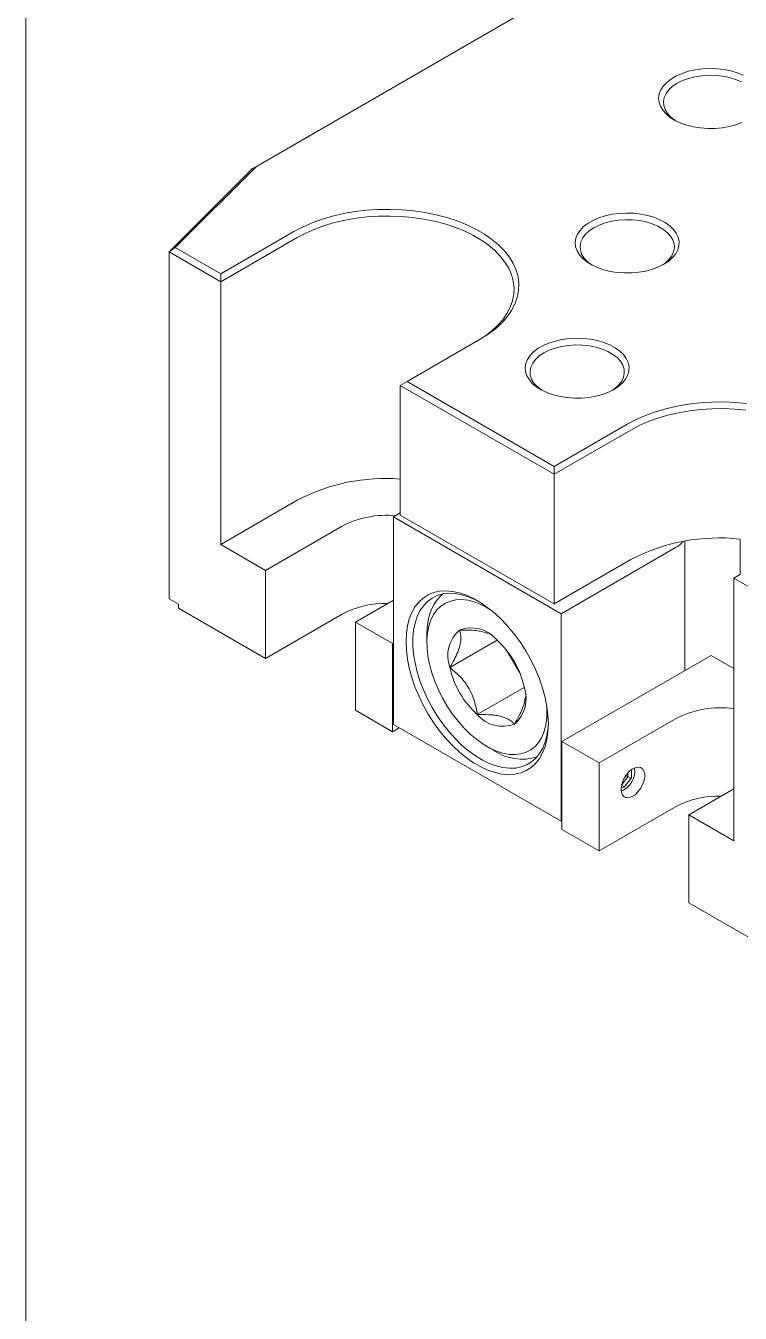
# Model space of a CAD drawing. Header units: millimetres. Extents: x 2 to 278, y 1 to 215.
# Drawn here: x 1.58 to 26.83, y 141.02 to 186.49 of the extents above; entities that cross this region are included whole.
import ezdxf

# ---------------------------------------------------------------- set-up
doc = ezdxf.new("R2010")
doc.units = ezdxf.units.MM

msp = doc.modelspace()

# ---------------------------------------------------------------- linework, layer by layer
at = {"color": 7, "linetype": 'Continuous', "lineweight": 18}
for p, q in [((1.579, 214.645), (1.579, 0.903)), ((41.718, 199.992), (9.729, 181.525)), ((6.65, 178.503), (9.594, 181.447)), ((9.729, 181.525), (6.861, 178.657)), ((9.594, 181.447), (9.729, 181.525)), ((8.47, 177.729), (11.056, 179.222)), ((11.176, 179.014), (8.47, 177.452)), ((6.65, 178.503), (6.861, 178.657)), ((6.65, 178.503), (6.65, 166.252)), ((8.47, 177.452), (6.65, 178.503)), ((6.861, 178.657), (8.47, 177.729)), ((8.47, 177.452), (8.47, 177.729)), ((8.47, 168.174), (8.47, 177.452)), ((17.642, 175.42), (15.055, 173.927)), ((14.816, 173.789), (15.055, 173.927)), ((20.252, 170.65), (14.816, 173.789)), ((14.816, 169.212), (14.816, 173.789)), ((15.055, 173.927), (20.252, 170.927)), ((20.252, 170.927), (22.838, 172.42)), ((22.958, 172.213), (20.252, 170.65)), ((20.252, 170.65), (20.252, 170.927)), ((20.252, 166.074), (20.252, 170.65)), ((11.176, 169.736), (8.47, 168.174)), ((14.57, 169.146), (14.816, 169.288)), ((20.252, 166.074), (14.816, 169.212)), ((10.056, 167.258), (12.762, 168.821)), ((20.497, 165.725), (14.57, 169.146)), ((14.57, 169.146), (14.57, 161.818)), ((24.872, 163.722), (24.872, 168.291)), ((26.822, 167.116), (26.822, 168.364)), ((8.47, 168.174), (10.056, 167.258)), ((20.497, 165.725), (24.562, 168.071)), ((22.958, 167.636), (20.252, 166.074)), ((10.056, 164.147), (10.056, 167.258)), ((26.837, 167.125), (26.598, 166.987)), ((28.418, 165.936), (26.598, 166.987)), ((26.598, 157.709), (26.598, 166.987)), ((6.65, 166.252), (6.973, 166.066)), ((6.973, 165.927), (6.973, 166.066)), ((14.57, 166.201), (13.229, 165.427)), ((10.056, 164.147), (6.973, 165.927)), ((12.762, 165.71), (10.056, 164.147)), ((20.497, 158.396), (20.497, 165.725)), ((13.229, 162.316), (13.229, 165.427)), ((13.229, 165.427), (14.54, 164.67)), ((14.57, 164.687), (14.54, 164.67)), ((14.54, 164.67), (14.54, 161.559)), ((15.757, 164.983), (15.757, 164.711)), ((18.242, 164.791), (16.567, 163.824)), ((18.573, 164.437), (19.037, 163.641)), ((20.527, 161.214), (25.796, 164.255)), ((25.796, 164.255), (26.598, 163.792)), ((19.196, 163.12), (17.537, 162.162)), ((14.54, 161.559), (13.229, 162.316)), ((21.838, 160.457), (24.544, 162.019)), ((14.78, 161.697), (14.54, 161.559)), ((20.497, 158.396), (14.57, 161.818)), ((17.878, 161.037), (18.114, 160.901)), ((20.527, 161.214), (21.838, 160.457)), ((20.527, 158.103), (20.527, 161.214)), ((21.838, 157.346), (21.838, 160.457)), ((22.862, 159.968), (22.862, 160.106)), ((22.982, 160.214), (22.982, 159.928)), ((23.108, 160.18), (23.108, 160.208)), ((22.643, 159.708), (22.653, 159.707)), ((22.644, 159.712), (22.653, 159.707)), ((22.653, 159.707), (22.862, 159.968)), ((22.653, 159.707), (22.713, 159.593)), ((22.982, 159.928), (22.713, 159.593)), ((22.787, 160.011), (22.862, 159.968)), ((22.862, 159.968), (22.982, 159.928)), ((22.713, 159.593), (22.622, 159.601)), ((22.689, 159.482), (22.713, 159.496)), ((26.598, 159.541), (25.011, 158.625)), ((24.544, 158.908), (21.838, 157.346)), ((20.527, 158.414), (20.497, 158.396)), ((25.011, 155.514), (25.011, 158.625)), ((25.011, 158.625), (26.598, 157.709)), ((21.838, 157.346), (20.527, 158.103)), ((28.095, 153.734), (25.011, 155.514))]:
    msp.add_line(p, q, dxfattribs=at)
at = {"color": 7, "linetype": 'Continuous', "lineweight": 18, "flags": 128}
for points in [[(26.886, 183.076), (26.671, 182.995), (26.439, 182.932), (26.194, 182.889), (25.941, 182.866), (25.685, 182.864), (25.43, 182.882), (25.183, 182.92), (24.947, 182.978), (24.728, 183.054), (24.529, 183.147), (24.354, 183.255), (24.207, 183.376), (24.091, 183.508), (24.007, 183.648), (23.958, 183.793), (23.945, 183.94), (23.967, 184.088), (24.025, 184.232), (24.117, 184.37), (24.241, 184.499), (24.395, 184.617), (24.576, 184.722), (24.781, 184.811), (25.005, 184.883), (25.244, 184.936), (25.494, 184.969), (25.749, 184.982), (26.005, 184.974), (26.256, 184.946), (26.498, 184.898), (26.726, 184.83), (26.936, 184.746)], [(26.868, 184.513), (26.667, 184.598), (26.447, 184.666), (26.212, 184.713), (25.967, 184.74), (25.718, 184.745), (25.471, 184.729), (25.23, 184.692), (25.002, 184.634), (24.791, 184.558), (24.602, 184.464), (24.44, 184.355), (24.307, 184.233), (24.208, 184.101), (24.143, 183.963), (24.115, 183.82), (24.125, 183.676), (24.171, 183.535), (24.253, 183.399), (24.37, 183.272), (24.517, 183.156), (24.545, 183.138)], [(11.056, 179.222), (11.365, 179.384), (11.697, 179.531), (12.051, 179.659), (12.423, 179.768), (12.811, 179.858), (13.211, 179.928), (13.62, 179.976), (14.036, 180.003), (14.453, 180.008), (14.87, 179.992), (15.283, 179.954), (15.688, 179.895), (16.083, 179.816), (16.463, 179.716), (16.826, 179.597), (17.17, 179.46), (17.491, 179.305), (17.786, 179.134), (18.054, 178.949), (18.292, 178.751), (18.498, 178.541), (18.671, 178.322), (18.809, 178.094), (18.911, 177.86), (18.976, 177.622), (19.004, 177.381), (18.995, 177.14), (18.948, 176.9), (18.864, 176.664), (18.744, 176.433), (18.589, 176.209), (18.399, 175.994), (18.177, 175.79), (17.924, 175.598), (17.642, 175.42)], [(17.522, 175.351), (17.794, 175.522), (18.038, 175.707), (18.252, 175.904), (18.435, 176.111), (18.584, 176.327), (18.7, 176.55), (18.781, 176.777), (18.826, 177.008), (18.835, 177.241), (18.808, 177.473), (18.745, 177.702), (18.647, 177.928), (18.514, 178.147), (18.347, 178.359), (18.148, 178.561), (17.919, 178.752), (17.661, 178.93), (17.376, 179.095), (17.067, 179.244), (16.736, 179.376), (16.386, 179.491), (16.02, 179.587), (15.639, 179.664), (15.249, 179.72), (14.851, 179.757), (14.45, 179.772), (14.047, 179.767), (13.647, 179.741), (13.252, 179.694), (12.867, 179.628), (12.493, 179.541), (12.134, 179.436), (11.793, 179.312), (11.473, 179.171), (11.176, 179.014)], [(24.133, 178.07), (23.939, 177.973), (23.725, 177.892), (23.492, 177.83), (23.247, 177.787), (22.994, 177.764), (22.738, 177.761), (22.484, 177.779), (22.237, 177.817), (22.001, 177.875), (21.781, 177.951), (21.582, 178.044), (21.408, 178.152), (21.261, 178.274), (21.144, 178.405), (21.061, 178.545), (21.012, 178.69), (20.999, 178.838), (21.021, 178.985), (21.079, 179.129), (21.17, 179.267), (21.295, 179.397), (21.449, 179.515), (21.63, 179.619), (21.835, 179.708), (22.059, 179.78), (22.298, 179.833), (22.547, 179.866), (22.802, 179.879), (23.058, 179.871), (23.31, 179.843), (23.552, 179.795), (23.78, 179.728), (23.99, 179.643), (24.177, 179.542), (24.338, 179.427), (24.47, 179.301), (24.57, 179.164), (24.637, 179.022), (24.668, 178.875), (24.663, 178.727), (24.623, 178.581), (24.549, 178.44), (24.44, 178.306), (24.301, 178.182), (24.133, 178.07)], [(24.07, 178.036), (24.175, 178.11), (24.308, 178.232), (24.408, 178.363), (24.472, 178.502), (24.5, 178.645), (24.491, 178.789), (24.444, 178.93), (24.362, 179.066), (24.246, 179.193), (24.098, 179.309), (23.922, 179.41), (23.721, 179.496), (23.501, 179.563), (23.266, 179.611), (23.021, 179.637), (22.772, 179.643), (22.525, 179.627), (22.284, 179.589), (22.056, 179.532), (21.845, 179.455), (21.656, 179.361), (21.493, 179.252), (21.361, 179.131), (21.261, 178.999), (21.197, 178.86), (21.169, 178.717), (21.178, 178.573), (21.225, 178.432), (21.307, 178.296), (21.423, 178.169), (21.571, 178.054), (21.599, 178.036)], [(22.365, 173.648), (22.172, 173.551), (21.957, 173.47), (21.725, 173.408), (21.48, 173.364), (21.227, 173.341), (20.971, 173.339), (20.716, 173.357), (20.469, 173.395), (20.233, 173.453), (20.014, 173.529), (19.815, 173.622), (19.64, 173.73), (19.493, 173.851), (19.377, 173.983), (19.293, 174.123), (19.244, 174.268), (19.231, 174.416), (19.253, 174.563), (19.311, 174.707), (19.403, 174.845), (19.527, 174.974), (19.681, 175.093), (19.862, 175.197), (20.067, 175.286), (20.291, 175.358), (20.53, 175.411), (20.779, 175.444), (21.035, 175.457), (21.29, 175.449), (21.542, 175.421), (21.784, 175.373), (22.012, 175.306), (22.222, 175.221), (22.409, 175.12), (22.571, 175.005), (22.703, 174.878), (22.803, 174.742), (22.869, 174.599), (22.9, 174.453), (22.896, 174.305), (22.856, 174.159), (22.781, 174.017), (22.673, 173.883), (22.533, 173.759), (22.365, 173.648)], [(22.302, 173.613), (22.408, 173.688), (22.54, 173.809), (22.64, 173.941), (22.704, 174.08), (22.732, 174.223), (22.723, 174.367), (22.677, 174.508), (22.594, 174.644), (22.478, 174.771), (22.33, 174.887), (22.154, 174.988), (21.953, 175.074), (21.733, 175.141), (21.498, 175.188), (21.253, 175.215), (21.004, 175.22), (20.757, 175.204), (20.516, 175.167), (20.288, 175.11), (20.077, 175.033), (19.888, 174.939), (19.726, 174.83), (19.593, 174.709), (19.494, 174.577), (19.429, 174.438), (19.401, 174.295), (19.411, 174.151), (19.457, 174.01), (19.539, 173.874), (19.656, 173.747), (19.803, 173.631), (19.831, 173.613)], [(22.838, 172.42), (23.147, 172.583), (23.479, 172.729), (23.833, 172.857), (24.205, 172.967), (24.593, 173.056), (24.993, 173.126), (25.403, 173.174), (25.818, 173.201), (26.235, 173.207), (26.652, 173.19), (27.065, 173.153)], [(27.031, 172.919), (26.633, 172.955), (26.232, 172.971), (25.829, 172.965), (25.429, 172.939), (25.035, 172.893), (24.649, 172.826), (24.275, 172.739), (23.916, 172.634), (23.576, 172.51), (23.255, 172.369), (22.958, 172.213)], [(20.048, 161.836), (20.035, 161.55), (19.997, 161.281), (19.933, 161.033), (19.845, 160.808), (19.732, 160.609), (19.598, 160.437), (19.442, 160.295), (19.266, 160.183), (19.073, 160.103), (18.864, 160.055), (18.641, 160.041), (18.407, 160.06), (18.164, 160.113), (17.915, 160.197), (17.661, 160.314), (17.407, 160.461), (17.153, 160.637), (16.904, 160.84), (16.661, 161.069), (16.427, 161.32), (16.204, 161.591), (15.995, 161.88), (15.802, 162.183), (15.626, 162.497), (15.47, 162.82), (15.335, 163.147), (15.223, 163.476), (15.135, 163.803), (15.071, 164.125), (15.032, 164.438), (15.019, 164.739), (15.032, 165.025), (15.071, 165.294), (15.135, 165.542), (15.223, 165.766), (15.335, 165.966), (15.47, 166.138), (15.626, 166.28), (15.802, 166.392), (15.995, 166.472), (16.204, 166.519), (16.427, 166.534), (16.661, 166.514), (16.904, 166.462), (17.153, 166.377), (17.407, 166.261), (17.661, 166.114), (17.915, 165.938), (18.164, 165.735), (18.407, 165.506), (18.641, 165.255), (18.864, 164.984), (19.073, 164.695), (19.266, 164.392), (19.442, 164.077), (19.598, 163.755), (19.732, 163.427), (19.845, 163.099), (19.933, 162.772), (19.997, 162.45), (20.035, 162.137), (20.048, 161.836)], [(17.595, 166.155), (17.469, 166.22), (17.224, 166.325), (16.984, 166.398), (16.751, 166.439), (16.528, 166.447), (16.317, 166.423), (16.12, 166.366), (15.939, 166.277), (15.776, 166.157), (15.633, 166.007), (15.512, 165.829), (15.413, 165.626), (15.338, 165.398), (15.287, 165.148), (15.262, 164.88), (15.262, 164.595), (15.287, 164.297), (15.338, 163.989), (15.413, 163.675), (15.512, 163.357), (15.633, 163.039), (15.776, 162.724), (15.939, 162.417), (16.12, 162.119), (16.317, 161.834), (16.528, 161.565), (16.751, 161.316), (16.984, 161.088), (17.224, 160.884), (17.469, 160.706), (17.715, 160.557), (17.961, 160.437), (18.204, 160.348), (18.44, 160.291), (18.669, 160.266), (18.886, 160.274), (19.091, 160.315), (19.28, 160.388), (19.452, 160.493), (19.605, 160.628), (19.738, 160.791), (19.848, 160.982), (19.935, 161.199), (19.998, 161.438), (20.036, 161.697), (20.048, 161.906)], [(18.066, 165.818), (17.89, 165.929), (17.657, 166.051), (17.426, 166.141), (17.201, 166.199), (16.984, 166.224), (16.778, 166.216), (16.585, 166.175), (16.408, 166.101), (16.248, 165.995), (16.109, 165.859), (15.991, 165.694), (15.896, 165.502), (15.825, 165.286)], [(15.825, 165.286), (15.779, 165.048), (15.758, 164.791), (15.764, 164.518), (15.794, 164.233), (15.85, 163.939), (15.931, 163.639), (16.036, 163.337), (16.162, 163.037), (16.31, 162.743), (16.477, 162.457), (16.66, 162.184), (16.859, 161.927), (17.069, 161.689), (17.29, 161.473), (17.518, 161.281), (17.75, 161.115), (17.984, 160.979), (18.216, 160.873), (18.444, 160.799), (18.666, 160.757), (18.878, 160.749), (19.078, 160.773), (19.263, 160.831), (19.431, 160.921), (19.581, 161.042), (19.71, 161.193), (19.816, 161.371), (19.9, 161.575), (19.958, 161.803), (19.992, 162.051), (19.999, 162.316), (19.992, 162.482)], [(22.617, 159.523), (22.63, 159.651), (22.669, 159.786), (22.73, 159.92), (22.811, 160.044), (22.906, 160.151), (23.01, 160.233), (23.114, 160.286), (23.214, 160.306), (23.303, 160.292), (23.375, 160.246), (23.425, 160.168), (23.452, 160.066), (23.452, 159.945), (23.425, 159.812), (23.375, 159.677), (23.303, 159.547), (23.214, 159.43), (23.114, 159.335), (23.01, 159.267), (22.906, 159.23), (22.811, 159.227), (22.73, 159.258), (22.669, 159.32), (22.63, 159.411), (22.617, 159.523)]]:
    msp.add_lwpolyline(points, dxfattribs=at)
at = {"color": 7, "linetype": 'Continuous', "lineweight": 18}
for centre, radius, start, end in [((14.281, 163.83), 6.673, 85.3983, 117.7257), ((14.329, 165.807), 3.396, 84.6741, 117.4641), ((26.082, 161.671), 6.734, 83.6928, 117.6427), ((24.243, 168.673), 0.681, 297.989, 324.5411), ((14.285, 162.854), 3.237, 88.3837, 118.064), ((17.22, 165.327), 1.418, 129.3731, 167.9781), ((18.368, 164.999), 2.611, 166.1966, 180.3573), ((17.699, 164.238), 1.206, 130.9927, 200.0977), ((17.324, 164.049), 1.176, 40.3907, 110.7165), ((16.105, 162.462), 3.16, 12.5454, 48.0014), ((19.652, 164.511), 3.16, 192.5454, 228.0014), ((18.058, 162.734), 1.206, 310.9927, 20.0977), ((26.121, 158.976), 3.427, 82.0059, 117.3938), ((18.433, 162.924), 1.176, 220.3907, 290.7165), ((19.116, 162.344), 1.757, 235.2366, 287.4433), ((22.312, 160.183), 0.791, 293.0402, 6.9652), ((26.067, 156.052), 3.237, 88.3837, 118.064)]:
    msp.add_arc(centre, radius, start, end, dxfattribs=at)
for points, knots in [([(16.908, 165.148), (16.923, 165.101), (16.953, 165.004), (16.964, 164.824), (16.932, 164.61), (16.851, 164.368), (16.729, 164.105), (16.623, 163.921), (16.567, 163.824)], [0, 0, 0, 0, 0.155622, 0.322229, 0.493763, 0.65399, 0.819526, 1, 1, 1, 1]), ([(17.921, 165.024), (17.89, 165.037), (17.802, 165.075), (17.614, 165.118), (17.377, 165.144), (17.138, 165.153), (16.985, 165.15), (16.908, 165.148)], [0, 0, 0, 0, 0.127191, 0.366464, 0.613733, 0.805982, 1, 1, 1, 1]), ([(16.567, 163.824), (16.676, 163.735), (16.898, 163.554), (17.154, 163.246), (17.33, 162.932), (17.464, 162.582), (17.509, 162.321), (17.537, 162.162)], [0, 0, 0, 0, 0.216185, 0.439761, 0.593416, 0.752208, 1, 1, 1, 1]), ([(18.849, 161.824), (18.904, 161.921), (19.009, 162.103), (19.131, 162.365), (19.212, 162.599), (19.227, 162.731), (19.235, 162.794)], [0, 0, 0, 0, 0.274838, 0.519336, 0.770926, 1, 1, 1, 1]), ([(17.537, 162.162), (17.67, 162.164), (17.871, 162.166), (18.118, 162.146), (18.314, 162.117), (18.505, 162.064), (18.658, 161.989), (18.771, 161.908), (18.823, 161.852), (18.849, 161.824)], [0, 0, 0, 0, 0.216043, 0.327205, 0.439867, 0.593423, 0.75211, 0.875487, 1, 1, 1, 1])]:
    msp.add_open_spline(points, degree=3, knots=knots, dxfattribs=at)

doc.saveas('drawing.dxf')
